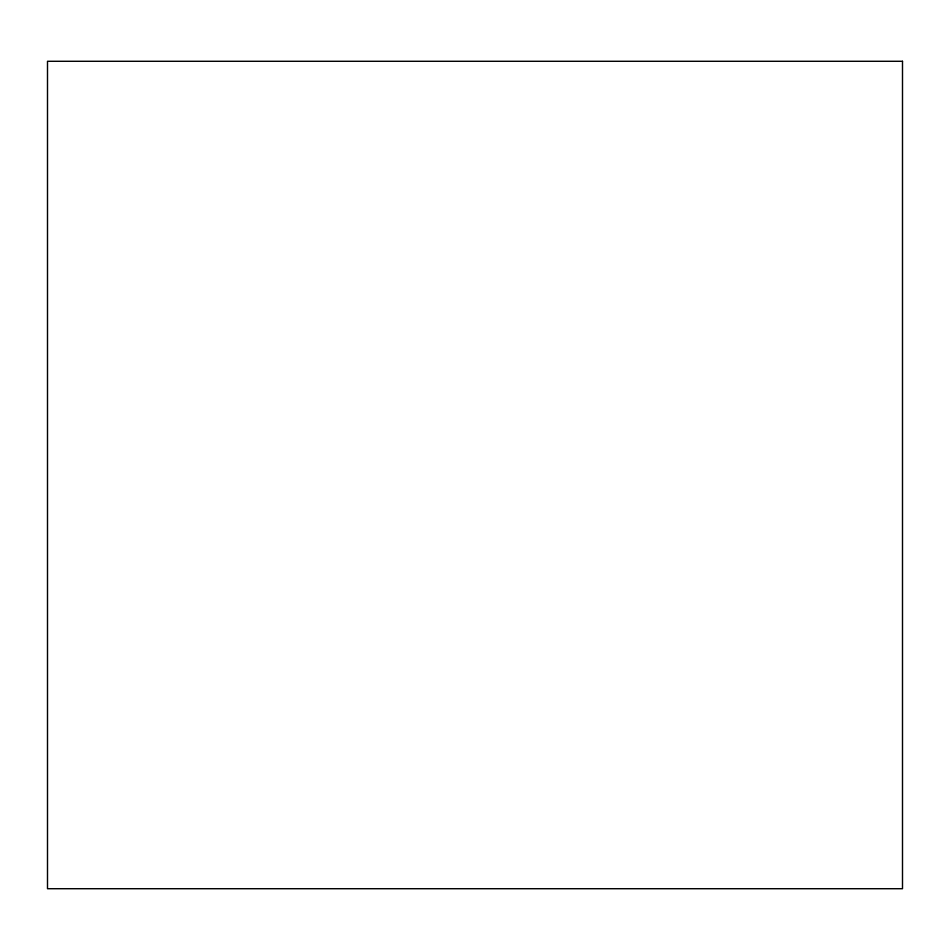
<?xml version="1.0" encoding="UTF-8"?>
<svg xmlns="http://www.w3.org/2000/svg" width="950" height="950" viewBox="0 0 950 950"><rect width="100%" height="100%" fill="white"/><g stroke="black" fill="none" stroke-linecap="round" stroke-linejoin="round"><path stroke-width="1.43" d="M902.5 61.287L47.5 61.287L47.5 888.713L902.5 888.713L902.5 61.287"/></g></svg>
